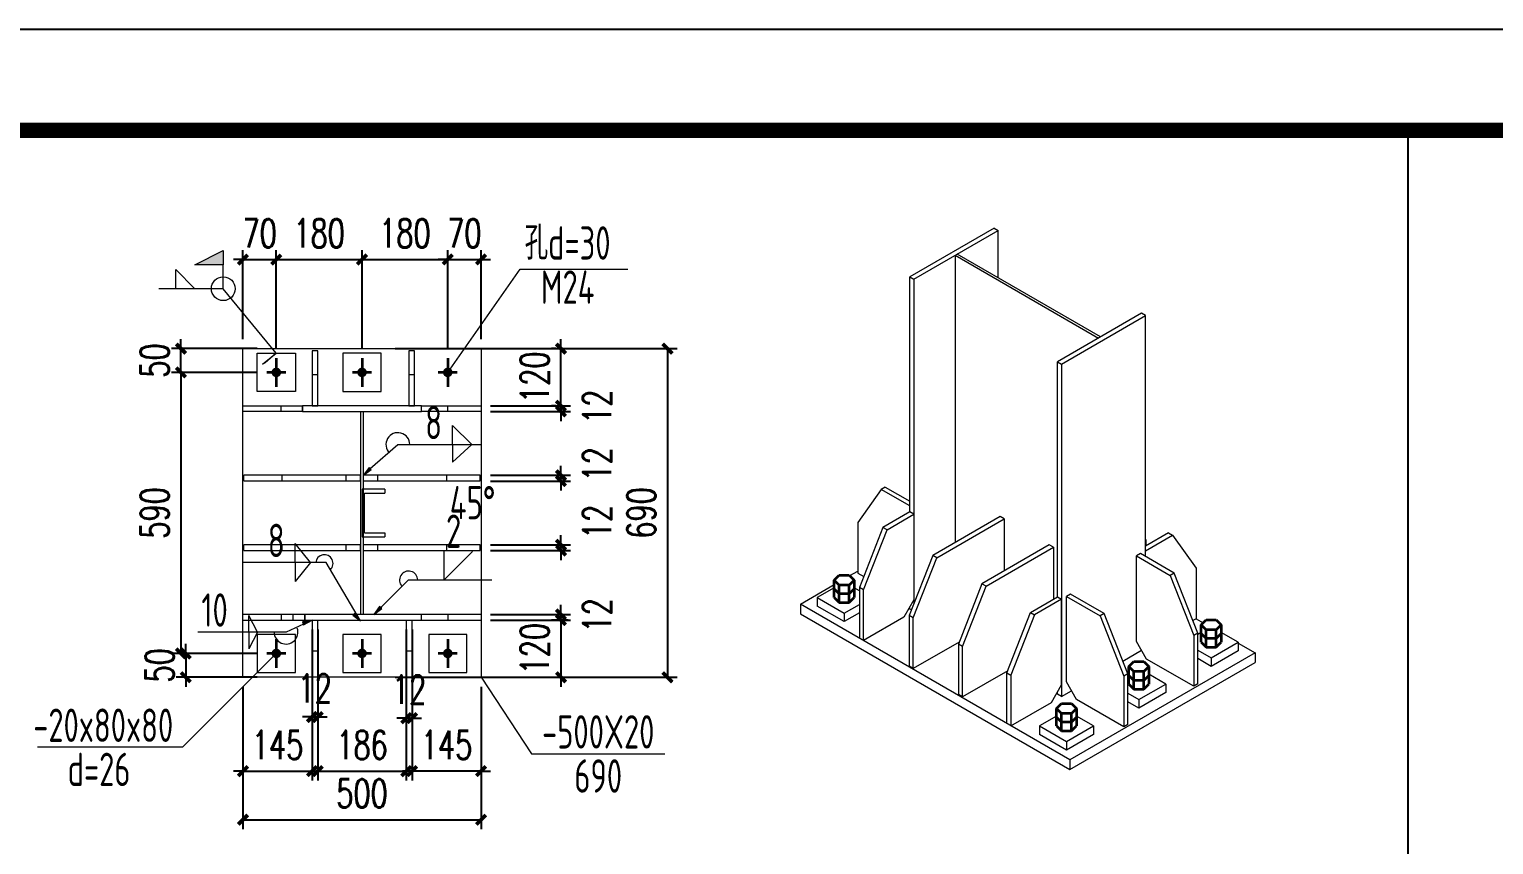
# Model space of a CAD drawing. Extents: x 180850 to 1399066, y 113487 to 334416.
# Drawn here: x 1360914 to 1376291, y 190304 to 198864 of the extents above; entities that cross this region are included whole.
import ezdxf
from ezdxf.enums import TextEntityAlignment as Align

# ---------------------------------------------------------------- set-up
doc = ezdxf.new("R2010")
doc.units = 0
doc.header["$LTSCALE"] = 1000
doc.linetypes.add('线型2', pattern=[2.5, 1.5, -1])
for name, color, linetype in [('AXIS', 3, 'Continuous'), ('PUB_TITLE', 4, 'Continuous'), ('TEXT', 7, 'Continuous')]:
    doc.layers.add(name, color=color, linetype=linetype)
for name, color, linetype, lineweight in [('孔标注', 9, 'Continuous', 18), ('字符标注', 9, 'Continuous', 18), ('柱_主零件_实线', 51, 'Continuous', 18), ('柱_零件_实线', 3, 'Continuous', 18), ('焊缝标注', 9, 'Continuous', 18), ('螺栓组-普通_实线', 1, 'Continuous', 35), ('钢板标注', 9, 'Continuous', 18)]:
    doc.layers.add(name, color=color, linetype=linetype, lineweight=lineweight)
doc.styles.add('_TCH_DIM_T3', font='SIMPLEX', dxfattribs={"width": 0.705882, "bigfont": 'GBCBIG'})
doc.styles.add('TSSD_Norm', font='tssdeng.shx', dxfattribs={"bigfont": 'hztxt.shx'})
doc.dimstyles.new('TCH_100_5', dxfattribs={"dimtxt": 297.5, "dimasz": 100, "dimexe": 100, "dimexo": 100, "dimgap": 126.25, "dimtad": 1, "dimdec": 0, "dimlfac": 0.2, "dimzin": 0, "dimdsep": 46, "dimtxsty": '_TCH_DIM_T3', "dimblk": 'ARCHTICK', "dimcen": 0.09, "dimclrd": 126, "dimclre": 126, "dimclrt": 7, "dimazin": 2, "dimtfac": 1, "dimtdec": 0, "dimtix": 1, "dimtmove": 2, "dimatfit": 3, "dimfxl": 1, "dimtolj": 1, "dimtzin": 0, "dimarcsym": 0})

# ---------------------------------------------------------------- blocks, each defined once
blk = doc.blocks.new('_ArchTick')
at = {"color": 0, "linetype": 'ByBlock', "const_width": 0.4}
blk.add_lwpolyline([(-0.5, -0.5), (0.5, 0.5)], dxfattribs=at)
blk = doc.blocks.new('*D257')
at = {"color": 126, "lineweight": -2, "transparency": 16777216}
for p, q in [((1363883, 192562), (1363883, 191545)), ((1363943, 192562), (1363943, 191545)), ((1363883, 191645), (1363783, 191645)), ((1363883, 191645), (1363943, 191645)), ((1363943, 191645), (1364043, 191645))]:
    blk.add_line(p, q, dxfattribs=at)
at = {"layer": 'Defpoints', "color": 0, "transparency": 16777216}
for p in [(1363883, 192662), (1363943, 192662), (1363943, 191645)]:
    blk.add_point(p, dxfattribs=at)
at = {"color": 126, "lineweight": -2, "transparency": 16777216, "xscale": 100, "yscale": 100, "zscale": 100}
blk.add_blockref('_ArchTick', (1363883, 191645), dxfattribs=at)
at = {"color": 126, "lineweight": -2, "transparency": 16777216, "xscale": 100, "yscale": 100, "zscale": 100, "rotation": 180}
blk.add_blockref('_ArchTick', (1363943, 191645), dxfattribs=at)
at = {"color": 7, "transparency": 16777216, "insert": (1363913, 191945), "char_height": 297.5, "attachment_point": 5, "style": '_TCH_DIM_T3'}
blk.add_mtext('\\A1;12', dxfattribs=at)
blk = doc.blocks.new('*D258')
at = {"color": 126, "lineweight": -2, "transparency": 16777216}
for p, q in [((1363943, 192562), (1363943, 190977)), ((1364873, 192562), (1364873, 190977)), ((1363943, 191077), (1364873, 191077))]:
    blk.add_line(p, q, dxfattribs=at)
at = {"layer": 'Defpoints', "color": 0, "transparency": 16777216}
for p in [(1363943, 192662), (1364873, 192662), (1364873, 191077)]:
    blk.add_point(p, dxfattribs=at)
at = {"color": 126, "lineweight": -2, "transparency": 16777216, "xscale": 100, "yscale": 100, "zscale": 100, "rotation": 180}
blk.add_blockref('_ArchTick', (1363943, 191077), dxfattribs=at)
at = {"color": 126, "lineweight": -2, "transparency": 16777216, "xscale": 100, "yscale": 100, "zscale": 100}
blk.add_blockref('_ArchTick', (1364873, 191077), dxfattribs=at)
at = {"color": 7, "transparency": 16777216, "insert": (1364408, 191352), "char_height": 297.5, "attachment_point": 5, "style": '_TCH_DIM_T3'}
blk.add_mtext('\\A1;186', dxfattribs=at)
blk = doc.blocks.new('*D259')
at = {"color": 126, "lineweight": -2, "transparency": 16777216}
for p, q in [((1364873, 192562), (1364873, 191533)), ((1364933, 192562), (1364933, 191533)), ((1364873, 191633), (1364773, 191633)), ((1364873, 191633), (1364933, 191633)), ((1364933, 191633), (1365033, 191633))]:
    blk.add_line(p, q, dxfattribs=at)
at = {"layer": 'Defpoints', "color": 0, "transparency": 16777216}
for p in [(1364873, 192662), (1364933, 192662), (1364933, 191633)]:
    blk.add_point(p, dxfattribs=at)
at = {"color": 126, "lineweight": -2, "transparency": 16777216, "xscale": 100, "yscale": 100, "zscale": 100}
blk.add_blockref('_ArchTick', (1364873, 191633), dxfattribs=at)
at = {"color": 126, "lineweight": -2, "transparency": 16777216, "xscale": 100, "yscale": 100, "zscale": 100, "rotation": 180}
blk.add_blockref('_ArchTick', (1364933, 191633), dxfattribs=at)
at = {"color": 7, "transparency": 16777216, "insert": (1364903, 191933), "char_height": 297.5, "attachment_point": 5, "style": '_TCH_DIM_T3'}
blk.add_mtext('\\A1;12', dxfattribs=at)
blk = doc.blocks.new('*D260')
at = {"color": 126, "lineweight": -2, "transparency": 16777216}
for p, q in [((1366497, 192722), (1366497, 192822)), ((1365758, 192722), (1366597, 192722)), ((1366497, 192662), (1366497, 192722)), ((1365758, 192662), (1366597, 192662)), ((1366497, 192662), (1366497, 192562))]:
    blk.add_line(p, q, dxfattribs=at)
at = {"layer": 'Defpoints', "color": 0, "transparency": 16777216}
for p in [(1365658, 192722), (1366497, 192722), (1365658, 192662)]:
    blk.add_point(p, dxfattribs=at)
at = {"color": 126, "lineweight": -2, "transparency": 16777216, "xscale": 100, "yscale": 100, "zscale": 100}
for p, rotation in [((1366497, 192722), 270), ((1366497, 192662), 90)]:
    blk.add_blockref('_ArchTick', p, dxfattribs=dict(at, rotation=rotation))
at = {"color": 7, "transparency": 16777216, "insert": (1366877, 192712), "char_height": 297.5, "attachment_point": 5, "rotation": 90, "style": '_TCH_DIM_T3'}
blk.add_mtext('\\A1;12', dxfattribs=at)
blk = doc.blocks.new('*D261')
at = {"color": 126, "lineweight": -2, "transparency": 16777216}
for p, q in [((1365758, 193452), (1366597, 193452)), ((1366497, 193452), (1366497, 193552)), ((1366497, 193392), (1366497, 193452)), ((1365758, 193392), (1366597, 193392)), ((1366497, 193392), (1366497, 193292))]:
    blk.add_line(p, q, dxfattribs=at)
at = {"layer": 'Defpoints', "color": 0, "transparency": 16777216}
for p in [(1365658, 193452), (1366497, 193452), (1365658, 193392)]:
    blk.add_point(p, dxfattribs=at)
at = {"color": 126, "lineweight": -2, "transparency": 16777216, "xscale": 100, "yscale": 100, "zscale": 100}
for p, rotation in [((1366497, 193452), 270), ((1366497, 193392), 90)]:
    blk.add_blockref('_ArchTick', p, dxfattribs=dict(at, rotation=rotation))
at = {"color": 7, "transparency": 16777216, "insert": (1366877, 193692), "char_height": 297.5, "attachment_point": 5, "rotation": 90, "style": '_TCH_DIM_T3'}
blk.add_mtext('\\A1;12', dxfattribs=at)
blk = doc.blocks.new('*D262')
at = {"color": 126, "lineweight": -2, "transparency": 16777216}
for p, q in [((1366497, 194182), (1366497, 194282)), ((1365758, 194182), (1366597, 194182)), ((1365758, 194122), (1366597, 194122)), ((1366497, 194122), (1366497, 194182)), ((1366497, 194122), (1366497, 194022))]:
    blk.add_line(p, q, dxfattribs=at)
at = {"layer": 'Defpoints', "color": 0, "transparency": 16777216}
for p in [(1365658, 194182), (1365658, 194122), (1366497, 194182)]:
    blk.add_point(p, dxfattribs=at)
at = {"color": 126, "lineweight": -2, "transparency": 16777216, "xscale": 100, "yscale": 100, "zscale": 100}
for p, rotation in [((1366497, 194182), 270), ((1366497, 194122), 90)]:
    blk.add_blockref('_ArchTick', p, dxfattribs=dict(at, rotation=rotation))
at = {"color": 7, "transparency": 16777216, "insert": (1366877, 194297), "char_height": 297.5, "attachment_point": 5, "rotation": 90, "style": '_TCH_DIM_T3'}
blk.add_mtext('\\A1;12', dxfattribs=at)
blk = doc.blocks.new('*D263')
at = {"color": 126, "lineweight": -2, "transparency": 16777216}
for p, q in [((1366497, 194912), (1366497, 195012)), ((1365758, 194912), (1366597, 194912)), ((1365758, 194852), (1366597, 194852)), ((1366497, 194852), (1366497, 194912)), ((1366497, 194852), (1366497, 194752))]:
    blk.add_line(p, q, dxfattribs=at)
at = {"layer": 'Defpoints', "color": 0, "transparency": 16777216}
for p in [(1365658, 194912), (1365658, 194852), (1366497, 194912)]:
    blk.add_point(p, dxfattribs=at)
at = {"color": 126, "lineweight": -2, "transparency": 16777216, "xscale": 100, "yscale": 100, "zscale": 100}
for p, rotation in [((1366497, 194912), 270), ((1366497, 194852), 90)]:
    blk.add_blockref('_ArchTick', p, dxfattribs=dict(at, rotation=rotation))
at = {"color": 7, "transparency": 16777216, "insert": (1366877, 194902), "char_height": 297.5, "attachment_point": 5, "rotation": 90, "style": '_TCH_DIM_T3'}
blk.add_mtext('\\A1;12', dxfattribs=at)
blk = doc.blocks.new('*D264')
at = {"color": 126, "lineweight": -2, "transparency": 16777216}
for p, q in [((1366497, 192662), (1366497, 192762)), ((1366572, 192662), (1366397, 192662)), ((1366497, 192662), (1366497, 192062)), ((1365843, 192062), (1366597, 192062)), ((1366497, 192062), (1366497, 191962))]:
    blk.add_line(p, q, dxfattribs=at)
at = {"layer": 'Defpoints', "color": 0, "transparency": 16777216}
for p in [(1366672, 192662), (1365743, 192062), (1366497, 192062)]:
    blk.add_point(p, dxfattribs=at)
at = {"color": 126, "lineweight": -2, "transparency": 16777216, "xscale": 100, "yscale": 100, "zscale": 100}
for p, rotation in [((1366497, 192662), 270), ((1366497, 192062), 90)]:
    blk.add_blockref('_ArchTick', p, dxfattribs=dict(at, rotation=rotation))
at = {"color": 7, "transparency": 16777216, "insert": (1366222, 192362), "char_height": 297.5, "attachment_point": 5, "rotation": 90, "style": '_TCH_DIM_T3'}
blk.add_mtext('\\A1;120', dxfattribs=at)
blk = doc.blocks.new('*D265')
at = {"color": 126, "lineweight": -2, "transparency": 16777216}
for p, q in [((1366497, 195512), (1366497, 195612)), ((1366444, 195512), (1366397, 195512)), ((1366497, 194912), (1366497, 195512)), ((1366444, 194912), (1366397, 194912)), ((1366497, 194912), (1366497, 194812))]:
    blk.add_line(p, q, dxfattribs=at)
at = {"layer": 'Defpoints', "color": 0, "transparency": 16777216}
for p in [(1366497, 195512), (1366544, 195512), (1366544, 194912)]:
    blk.add_point(p, dxfattribs=at)
at = {"color": 126, "lineweight": -2, "transparency": 16777216, "xscale": 100, "yscale": 100, "zscale": 100}
for p, rotation in [((1366497, 195512), 270), ((1366497, 194912), 90)]:
    blk.add_blockref('_ArchTick', p, dxfattribs=dict(at, rotation=rotation))
at = {"color": 7, "transparency": 16777216, "insert": (1366222, 195212), "char_height": 297.5, "attachment_point": 5, "rotation": 90, "style": '_TCH_DIM_T3'}
blk.add_mtext('\\A1;120', dxfattribs=at)
blk = doc.blocks.new('*D266')
at = {"color": 126, "lineweight": -2, "transparency": 16777216}
for p, q in [((1364756, 195512), (1367716, 195512)), ((1367616, 195512), (1367616, 192062)), ((1364756, 192062), (1367716, 192062))]:
    blk.add_line(p, q, dxfattribs=at)
at = {"layer": 'Defpoints', "color": 0, "transparency": 16777216}
for p in [(1364656, 195512), (1364656, 192062), (1367616, 192062)]:
    blk.add_point(p, dxfattribs=at)
at = {"color": 126, "lineweight": -2, "transparency": 16777216, "xscale": 100, "yscale": 100, "zscale": 100}
for p, rotation in [((1367616, 195512), 90), ((1367616, 192062), 270)]:
    blk.add_blockref('_ArchTick', p, dxfattribs=dict(at, rotation=rotation))
at = {"color": 7, "transparency": 16777216, "insert": (1367341, 193787), "char_height": 297.5, "attachment_point": 5, "rotation": 90, "style": '_TCH_DIM_T3'}
blk.add_mtext('\\A1;690', dxfattribs=at)
blk = doc.blocks.new('*D350')
at = {"color": 126, "lineweight": -2, "transparency": 16777216}
for p, q in [((1363308, 195262), (1362407, 195262)), ((1362507, 195262), (1362507, 192312)), ((1363308, 192312), (1362407, 192312))]:
    blk.add_line(p, q, dxfattribs=at)
at = {"layer": 'Defpoints', "color": 0, "transparency": 16777216}
for p in [(1363408, 195262), (1362507, 192312), (1363408, 192312)]:
    blk.add_point(p, dxfattribs=at)
at = {"color": 126, "lineweight": -2, "transparency": 16777216, "xscale": 100, "yscale": 100, "zscale": 100}
for p, rotation in [((1362507, 195262), 90), ((1362507, 192312), 270)]:
    blk.add_blockref('_ArchTick', p, dxfattribs=dict(at, rotation=rotation))
at = {"color": 7, "transparency": 16777216, "insert": (1362232, 193787), "char_height": 297.5, "attachment_point": 5, "rotation": 90, "style": '_TCH_DIM_T3'}
blk.add_mtext('\\A1;590', dxfattribs=at)
blk = doc.blocks.new('*D351')
at = {"color": 126, "lineweight": -2, "transparency": 16777216}
for p, q in [((1363158, 191962), (1363158, 190467)), ((1365658, 191898), (1365658, 190467)), ((1363158, 190567), (1365658, 190567))]:
    blk.add_line(p, q, dxfattribs=at)
at = {"layer": 'Defpoints', "color": 0, "transparency": 16777216}
for p in [(1363158, 192062), (1365658, 191998), (1365658, 190567)]:
    blk.add_point(p, dxfattribs=at)
at = {"color": 126, "lineweight": -2, "transparency": 16777216, "xscale": 100, "yscale": 100, "zscale": 100, "rotation": 180}
blk.add_blockref('_ArchTick', (1363158, 190567), dxfattribs=at)
at = {"color": 126, "lineweight": -2, "transparency": 16777216, "xscale": 100, "yscale": 100, "zscale": 100}
blk.add_blockref('_ArchTick', (1365658, 190567), dxfattribs=at)
at = {"color": 7, "transparency": 16777216, "insert": (1364408, 190842), "char_height": 297.5, "attachment_point": 5, "style": '_TCH_DIM_T3'}
blk.add_mtext('\\A1;500', dxfattribs=at)
blk = doc.blocks.new('*D267')
at = {"color": 126, "lineweight": -2, "transparency": 16777216}
for p, q in [((1363158, 191862), (1363158, 190977)), ((1363883, 191862), (1363883, 190977)), ((1363158, 191077), (1363058, 191077)), ((1363158, 191077), (1363883, 191077)), ((1363883, 191077), (1363983, 191077))]:
    blk.add_line(p, q, dxfattribs=at)
at = {"layer": 'Defpoints', "color": 0, "transparency": 16777216}
for p in [(1363158, 191962), (1363883, 191962), (1363883, 191077)]:
    blk.add_point(p, dxfattribs=at)
at = {"color": 126, "lineweight": -2, "transparency": 16777216, "xscale": 100, "yscale": 100, "zscale": 100}
blk.add_blockref('_ArchTick', (1363158, 191077), dxfattribs=at)
at = {"color": 126, "lineweight": -2, "transparency": 16777216, "xscale": 100, "yscale": 100, "zscale": 100, "rotation": 180}
blk.add_blockref('_ArchTick', (1363883, 191077), dxfattribs=at)
at = {"color": 7, "transparency": 16777216, "insert": (1363521, 191352), "char_height": 297.5, "attachment_point": 5, "style": '_TCH_DIM_T3'}
blk.add_mtext('\\A1;145', dxfattribs=at)
blk = doc.blocks.new('*D268')
at = {"color": 126, "lineweight": -2, "transparency": 16777216}
for p, q in [((1364933, 191960), (1364933, 190977)), ((1365658, 191962), (1365658, 190977)), ((1364933, 191077), (1364833, 191077)), ((1365658, 191077), (1364933, 191077)), ((1365658, 191077), (1365758, 191077))]:
    blk.add_line(p, q, dxfattribs=at)
at = {"layer": 'Defpoints', "color": 0, "transparency": 16777216}
for p in [(1364933, 192060), (1365658, 192062), (1364933, 191077)]:
    blk.add_point(p, dxfattribs=at)
at = {"color": 126, "lineweight": -2, "transparency": 16777216, "xscale": 100, "yscale": 100, "zscale": 100}
blk.add_blockref('_ArchTick', (1364933, 191077), dxfattribs=at)
at = {"color": 126, "lineweight": -2, "transparency": 16777216, "xscale": 100, "yscale": 100, "zscale": 100, "rotation": 180}
blk.add_blockref('_ArchTick', (1365658, 191077), dxfattribs=at)
at = {"color": 7, "transparency": 16777216, "insert": (1365296, 191352), "char_height": 297.5, "attachment_point": 5, "style": '_TCH_DIM_T3'}
blk.add_mtext('\\A1;145', dxfattribs=at)
blk = doc.blocks.new('*D352')
at = {"color": 126, "lineweight": -2, "transparency": 16777216}
for p, q in [((1362507, 195512), (1362507, 195612)), ((1363308, 195512), (1362407, 195512)), ((1362507, 195262), (1362507, 195512)), ((1363308, 195262), (1362407, 195262)), ((1362507, 195262), (1362507, 195162))]:
    blk.add_line(p, q, dxfattribs=at)
at = {"layer": 'Defpoints', "color": 0, "transparency": 16777216}
for p in [(1362507, 195512), (1363408, 195512), (1363408, 195262)]:
    blk.add_point(p, dxfattribs=at)
at = {"color": 126, "lineweight": -2, "transparency": 16777216, "xscale": 100, "yscale": 100, "zscale": 100}
for p, rotation in [((1362507, 195512), 270), ((1362507, 195262), 90)]:
    blk.add_blockref('_ArchTick', p, dxfattribs=dict(at, rotation=rotation))
at = {"color": 7, "transparency": 16777216, "insert": (1362232, 195387), "char_height": 297.5, "attachment_point": 5, "rotation": 90, "style": '_TCH_DIM_T3'}
blk.add_mtext('\\A1;50', dxfattribs=at)
blk = doc.blocks.new('*D353')
at = {"color": 126, "lineweight": -2, "transparency": 16777216}
for p, q in [((1362557, 192312), (1362557, 192412)), ((1363308, 192312), (1362457, 192312)), ((1362557, 192312), (1362557, 192062)), ((1363308, 192062), (1362457, 192062)), ((1362557, 192062), (1362557, 191962))]:
    blk.add_line(p, q, dxfattribs=at)
at = {"layer": 'Defpoints', "color": 0, "transparency": 16777216}
for p in [(1363408, 192312), (1362557, 192062), (1363408, 192062)]:
    blk.add_point(p, dxfattribs=at)
at = {"color": 126, "lineweight": -2, "transparency": 16777216, "xscale": 100, "yscale": 100, "zscale": 100}
for p, rotation in [((1362557, 192312), 270), ((1362557, 192062), 90)]:
    blk.add_blockref('_ArchTick', p, dxfattribs=dict(at, rotation=rotation))
at = {"color": 7, "transparency": 16777216, "insert": (1362282, 192187), "char_height": 297.5, "attachment_point": 5, "rotation": 90, "style": '_TCH_DIM_T3'}
blk.add_mtext('\\A1;50', dxfattribs=at)
blk = doc.blocks.new('*D354')
at = {"color": 126, "lineweight": -2, "transparency": 16777216}
for p, q in [((1363158, 195612), (1363158, 196547)), ((1363508, 195612), (1363508, 196547)), ((1363158, 196447), (1363058, 196447)), ((1363158, 196447), (1363508, 196447)), ((1363508, 196447), (1363608, 196447))]:
    blk.add_line(p, q, dxfattribs=at)
at = {"layer": 'Defpoints', "color": 0, "transparency": 16777216}
for p in [(1363508, 196447), (1363158, 195512), (1363508, 195512)]:
    blk.add_point(p, dxfattribs=at)
at = {"color": 126, "lineweight": -2, "transparency": 16777216, "xscale": 100, "yscale": 100, "zscale": 100}
blk.add_blockref('_ArchTick', (1363158, 196447), dxfattribs=at)
at = {"color": 126, "lineweight": -2, "transparency": 16777216, "xscale": 100, "yscale": 100, "zscale": 100, "rotation": 180}
blk.add_blockref('_ArchTick', (1363508, 196447), dxfattribs=at)
at = {"color": 7, "transparency": 16777216, "insert": (1363333, 196722), "char_height": 297.5, "attachment_point": 5, "style": '_TCH_DIM_T3'}
blk.add_mtext('\\A1;70', dxfattribs=at)
blk = doc.blocks.new('*D269')
at = {"color": 126, "lineweight": -2, "transparency": 16777216}
for p, q in [((1365308, 195612), (1365308, 196547)), ((1365658, 195612), (1365658, 196547)), ((1365308, 196447), (1365208, 196447)), ((1365308, 196447), (1365658, 196447)), ((1365658, 196447), (1365758, 196447))]:
    blk.add_line(p, q, dxfattribs=at)
at = {"layer": 'Defpoints', "color": 0, "transparency": 16777216}
for p in [(1365658, 196447), (1365308, 195512), (1365658, 195512)]:
    blk.add_point(p, dxfattribs=at)
at = {"color": 126, "lineweight": -2, "transparency": 16777216, "xscale": 100, "yscale": 100, "zscale": 100}
blk.add_blockref('_ArchTick', (1365308, 196447), dxfattribs=at)
at = {"color": 126, "lineweight": -2, "transparency": 16777216, "xscale": 100, "yscale": 100, "zscale": 100, "rotation": 180}
blk.add_blockref('_ArchTick', (1365658, 196447), dxfattribs=at)
at = {"color": 7, "transparency": 16777216, "insert": (1365483, 196722), "char_height": 297.5, "attachment_point": 5, "style": '_TCH_DIM_T3'}
blk.add_mtext('\\A1;70', dxfattribs=at)
blk = doc.blocks.new('*D355')
at = {"color": 126, "lineweight": -2, "transparency": 16777216}
for p, q in [((1363508, 195512), (1363508, 196547)), ((1364408, 195512), (1364408, 196547)), ((1363508, 196447), (1364408, 196447))]:
    blk.add_line(p, q, dxfattribs=at)
at = {"layer": 'Defpoints', "color": 0, "transparency": 16777216}
for p in [(1364408, 196447), (1363508, 195412), (1364408, 195412)]:
    blk.add_point(p, dxfattribs=at)
at = {"color": 126, "lineweight": -2, "transparency": 16777216, "xscale": 100, "yscale": 100, "zscale": 100, "rotation": 180}
blk.add_blockref('_ArchTick', (1363508, 196447), dxfattribs=at)
at = {"color": 126, "lineweight": -2, "transparency": 16777216, "xscale": 100, "yscale": 100, "zscale": 100}
blk.add_blockref('_ArchTick', (1364408, 196447), dxfattribs=at)
at = {"color": 7, "transparency": 16777216, "insert": (1363958, 196722), "char_height": 297.5, "attachment_point": 5, "style": '_TCH_DIM_T3'}
blk.add_mtext('\\A1;180', dxfattribs=at)
blk = doc.blocks.new('*D356')
at = {"color": 126, "lineweight": -2, "transparency": 16777216}
for p, q in [((1364408, 195512), (1364408, 196547)), ((1365308, 195512), (1365308, 196547)), ((1364408, 196447), (1365308, 196447))]:
    blk.add_line(p, q, dxfattribs=at)
at = {"layer": 'Defpoints', "color": 0, "transparency": 16777216}
for p in [(1365308, 196447), (1364408, 195412), (1365308, 195412)]:
    blk.add_point(p, dxfattribs=at)
at = {"color": 126, "lineweight": -2, "transparency": 16777216, "xscale": 100, "yscale": 100, "zscale": 100, "rotation": 180}
blk.add_blockref('_ArchTick', (1364408, 196447), dxfattribs=at)
at = {"color": 126, "lineweight": -2, "transparency": 16777216, "xscale": 100, "yscale": 100, "zscale": 100}
blk.add_blockref('_ArchTick', (1365308, 196447), dxfattribs=at)
at = {"color": 7, "transparency": 16777216, "insert": (1364858, 196722), "char_height": 297.5, "attachment_point": 5, "style": '_TCH_DIM_T3'}
blk.add_mtext('\\A1;180', dxfattribs=at)

msp = doc.modelspace()

# ---------------------------------------------------------------- hatches: boundary and pattern name
at = {"layer": '焊缝标注'}
for points in [[(1362951.49, 196391.17), (1362651.49, 196391.17), (1362951.49, 196541.17)], [(1363508.24, 195462.4), (1363391.04, 195362.15), (1363364.21, 195348.74)], [(1364423.24, 194182.4), (1364504.56, 194242.5), (1364483.35, 194263.72)], [(1364393.24, 192654.9), (1364333.14, 192736.22), (1364311.92, 192715)], [(1364533.24, 192722.4), (1364614.56, 192782.5), (1364593.35, 192803.72)], [(1363883.24, 192662.4), (1363784.16, 192642.22), (1363794.44, 192614.03)]]:
    msp.add_hatch(color=256, dxfattribs=at).paths.add_polyline_path(points)

# ---------------------------------------------------------------- linework, layer by layer
at = {"layer": 'AXIS'}
msp.add_line((1375387.63, 197803.19), (1375387.63, 169706.6), dxfattribs=at)
at = {"layer": 'PUB_TITLE'}
msp.add_lwpolyline([(1287615.87, 198863.75), (1399065.87, 198863.81), (1399065.87, 135863.88), (1287615.87, 135863.81)], close=True, dxfattribs=at)
at = {"layer": 'PUB_TITLE', "const_width": 159.09}
msp.add_lwpolyline([(1290267.38, 136924.42), (1290267.38, 197803.14), (1398005.26, 197803.21), (1398005.26, 136924.48)], close=True, dxfattribs=at)
at = {"layer": '孔标注', "ltscale": 100, "const_width": 10}
msp.add_lwpolyline([(1363513.24, 195262.4, 1), (1363503.24, 195262.4, 1)], format="xyb", close=True, dxfattribs=at)
at = {"layer": '字符标注', "ltscale": 100}
for p, q in [((1365308.24, 195262.4), (1366069.16, 196345.2)), ((1366069.16, 196345.2), (1367200.16, 196345.2))]:
    msp.add_line(p, q, dxfattribs=at)
at = {"layer": '字符标注', "ltscale": 100, "const_width": 10}
msp.add_lwpolyline([(1365313.24, 195262.4, 1), (1365303.24, 195262.4, 1)], format="xyb", close=True, dxfattribs=at)
at = {"layer": '柱_主零件_实线', "ltscale": 100}
for p, q in [((1371044.82, 196777.33), (1370160.94, 196267.01)), ((1370203.37, 196242.51), (1371087.25, 196752.83)), ((1371044.82, 196777.33), (1371087.25, 196752.83)), ((1371087.25, 196254.76), (1371087.25, 196752.83)), ((1370634.7, 196491.54), (1370634.7, 193476.49)), ((1370634.7, 196491.54), (1372140.84, 195621.98)), ((1372162.05, 195634.22), (1370655.92, 196503.79)), ((1370160.94, 193799), (1370160.94, 196267.01)), ((1370160.94, 196267.01), (1370203.37, 196242.51)), ((1370203.37, 196242.51), (1370203.37, 192835.54)), ((1372593.39, 195883.25), (1371709.5, 195372.95)), ((1371751.93, 195348.45), (1372635.81, 195858.76)), ((1372635.81, 195858.76), (1372593.39, 195883.25)), ((1372635.81, 193329.52), (1372635.81, 195858.76)), ((1371709.5, 195372.95), (1371751.93, 195348.45)), ((1371709.5, 192904.94), (1371709.5, 195372.95)), ((1371751.93, 195348.45), (1371751.93, 191859.82)), ((1365033.24, 194912.4), (1363783.24, 194912.4)), ((1363783.24, 194912.4), (1363783.24, 194852.4)), ((1363783.24, 194852.4), (1365033.24, 194852.4)), ((1364393.24, 194852.4), (1364393.24, 192722.4)), ((1364423.24, 192722.4), (1364423.24, 194852.4)), ((1365033.24, 194852.4), (1365033.24, 194912.4)), ((1363808.24, 192722.4), (1363808.24, 192662.4)), ((1365033.24, 192722.4), (1363808.24, 192722.4)), ((1365033.24, 192662.4), (1365033.24, 192722.4)), ((1370160.94, 192778.38), (1370160.94, 192802.88)), ((1370177.32, 192768.93), (1370160.94, 192778.38)), ((1363808.24, 192662.4), (1365033.24, 192662.4)), ((1372396.33, 192231.87), (1372593.39, 192345.64)), ((1371709.5, 191884.32), (1371709.5, 191908.81)), ((1371751.93, 191859.82), (1371858, 191921.06)), ((1371751.93, 191859.82), (1371709.5, 191884.32))]:
    msp.add_line(p, q, dxfattribs=at)
at = {"layer": '柱_零件_实线', "ltscale": 100}
for p, q in [((1363158.24, 192062.4), (1363158.24, 195512.4)), ((1363158.24, 195512.4), (1365658.24, 195512.4)), ((1363308.24, 195462.4), (1363708.24, 195462.4)), ((1363308.24, 195062.4), (1363308.24, 195462.4)), ((1363708.24, 195462.4), (1363708.24, 195062.4)), ((1363883.24, 195487.4), (1363883.24, 194912.4)), ((1363943.24, 195487.4), (1363883.24, 195487.4)), ((1363943.24, 194912.4), (1363943.24, 195487.4)), ((1364608.24, 195462.4), (1364208.24, 195462.4)), ((1364208.24, 195462.4), (1364208.24, 195062.4)), ((1364608.24, 195062.4), (1364608.24, 195462.4)), ((1364958.24, 195487.4), (1364898.24, 195487.4)), ((1364898.24, 195487.4), (1364898.24, 194912.4)), ((1364958.24, 194912.4), (1364958.24, 195487.4)), ((1365658.24, 195512.4), (1365658.24, 192062.4)), ((1363943.24, 195237.4), (1363883.24, 195237.4)), ((1364958.24, 195237.4), (1364898.24, 195237.4)), ((1363708.24, 195062.4), (1363308.24, 195062.4)), ((1364208.24, 195062.4), (1364608.24, 195062.4)), ((1363158.24, 194912.4), (1363783.24, 194912.4)), ((1363783.24, 194852.4), (1363158.24, 194852.4)), ((1363558.24, 194852.4), (1363558.24, 194912.4)), ((1363783.24, 194852.4), (1363783.24, 194912.4)), ((1363883.24, 194912.4), (1363943.24, 194912.4)), ((1364898.24, 194912.4), (1364958.24, 194912.4)), ((1365033.24, 194912.4), (1365658.24, 194912.4)), ((1365033.24, 194852.4), (1365033.24, 194912.4)), ((1365658.24, 194852.4), (1365033.24, 194852.4)), ((1365308.24, 194852.4), (1365308.24, 194912.4)), ((1364393.24, 194182.4), (1363168.24, 194182.4)), ((1363168.24, 194122.4), (1363168.24, 194182.4)), ((1363168.24, 194122.4), (1364393.24, 194122.4)), ((1363568.24, 194122.4), (1363568.24, 194182.4)), ((1364393.24, 194122.4), (1364393.24, 194182.4)), ((1365648.24, 194182.4), (1364423.24, 194182.4)), ((1364423.24, 194122.4), (1364423.24, 194182.4)), ((1364423.24, 194122.4), (1365648.24, 194122.4)), ((1365298.24, 194122.4), (1365298.24, 194182.4)), ((1365648.24, 194122.4), (1365648.24, 194182.4)), ((1369902.85, 194058.24), (1369860.42, 194033.74)), ((1369902.85, 194058.24), (1370160.94, 193909.23)), ((1369860.42, 194033.74), (1369612.93, 193686.74)), ((1370160.94, 193860.24), (1369860.42, 194033.74)), ((1370160.94, 193799), (1369878.1, 193635.7)), ((1369920.52, 193611.21), (1370203.37, 193774.51)), ((1370203.37, 193774.51), (1370160.94, 193799)), ((1370203.37, 193774.51), (1370203.37, 192876.36)), ((1371108.46, 193750.02), (1370401.36, 193341.77)), ((1371150.89, 193725.52), (1371108.46, 193750.02)), ((1369612.93, 193686.74), (1369612.93, 193156.01)), ((1369878.1, 193635.7), (1369630.61, 193002.92)), ((1369673.04, 192978.42), (1369920.52, 193611.21)), ((1369920.52, 193611.21), (1369878.1, 193635.7)), ((1370443.78, 193317.27), (1371150.89, 193725.52)), ((1371150.89, 193725.52), (1371150.89, 193178.46)), ((1364393.24, 193452.4), (1363168.24, 193452.4)), ((1363168.24, 193392.4), (1363168.24, 193452.4)), ((1363568.24, 193392.4), (1363568.24, 193452.4)), ((1364393.24, 193392.4), (1364393.24, 193452.4)), ((1364423.24, 193392.4), (1364423.24, 193452.4)), ((1365648.24, 193452.4), (1364423.24, 193452.4)), ((1365298.24, 193392.4), (1365298.24, 193452.4)), ((1365648.24, 193392.4), (1365648.24, 193452.4)), ((1371624.65, 193451.99), (1370917.54, 193043.74)), ((1371667.08, 193427.5), (1371624.65, 193451.99)), ((1372876.23, 193578.55), (1372635.81, 193439.74)), ((1372635.81, 193390.76), (1372918.66, 193554.06)), ((1372642.89, 193500.99), (1372635.81, 193510.9)), ((1372642.89, 193443.83), (1372642.89, 193500.99)), ((1372876.23, 193578.55), (1372918.66, 193554.06)), ((1372918.66, 193554.06), (1373166.14, 193207.04)), ((1363168.24, 193392.4), (1364393.24, 193392.4)), ((1364423.24, 193392.4), (1365648.24, 193392.4)), ((1370401.36, 193341.77), (1370153.87, 192708.98)), ((1370196.3, 192684.49), (1370443.78, 193317.27)), ((1370443.78, 193317.27), (1370401.36, 193341.77)), ((1370959.97, 193019.25), (1371667.08, 193427.5)), ((1371667.08, 193427.5), (1371667.08, 192880.45)), ((1372582.78, 193360.13), (1372540.36, 193335.64)), ((1372540.36, 192437.49), (1372540.36, 193335.64)), ((1372540.36, 193335.64), (1372893.91, 193131.52)), ((1372936.34, 193156.01), (1372582.78, 193360.13)), ((1372635.81, 193329.52), (1372635.81, 193390.76)), ((1369530.31, 193128.73), (1369612.93, 193176.42)), ((1369612.93, 193156.01), (1369676.2, 193119.49)), ((1372936.34, 193156.01), (1372893.91, 193131.52)), ((1372893.91, 193131.52), (1373141.4, 192498.74)), ((1373183.82, 192523.23), (1372936.34, 193156.01)), ((1373166.14, 193207.04), (1373166.14, 192676.32)), ((1369011.89, 192829.42), (1369366.51, 193034.15)), ((1369366.51, 193001.49), (1369188.67, 192898.81)), ((1369630.61, 192970.26), (1369576.51, 193001.49)), ((1369630.61, 193002.92), (1369630.61, 192472.2)), ((1369673.04, 192978.42), (1369630.61, 193002.92)), ((1369673.04, 192447.7), (1369673.04, 192978.42)), ((1370917.54, 193043.74), (1370670.06, 192410.96)), ((1370712.48, 192386.46), (1370959.97, 193019.25)), ((1370959.97, 193019.25), (1370917.54, 193043.74)), ((1371840.32, 191196.42), (1369011.89, 192829.42)), ((1369011.89, 192829.42), (1369011.89, 192727.35)), ((1369188.67, 192898.81), (1369188.67, 192809)), ((1369188.67, 192898.81), (1369471.51, 192735.52)), ((1369471.51, 192735.52), (1369630.61, 192827.38)), ((1370203.37, 192876.36), (1370097.3, 192692.65)), ((1371426.66, 192741.64), (1371709.5, 192904.94)), ((1371751.93, 192880.45), (1371469.09, 192717.14)), ((1371709.5, 192904.94), (1371751.93, 192880.45)), ((1371751.93, 191982.3), (1371751.93, 192880.45)), ((1371847.39, 192935.56), (1371804.96, 192911.06)), ((1371804.96, 192012.92), (1371804.96, 192911.06)), ((1371804.96, 192911.06), (1372158.52, 192706.94)), ((1372200.94, 192731.43), (1371847.39, 192935.56)), ((1363808.24, 192722.4), (1363158.24, 192722.4)), ((1363558.24, 192722.4), (1363558.24, 192662.4)), ((1363808.24, 192662.4), (1363808.24, 192722.4)), ((1365033.24, 192662.4), (1365033.24, 192722.4)), ((1365658.24, 192722.4), (1365033.24, 192722.4)), ((1365308.24, 192722.4), (1365308.24, 192662.4)), ((1369011.89, 192727.35), (1371840.32, 191094.36)), ((1369471.51, 192645.7), (1369188.67, 192809)), ((1369630.61, 192737.56), (1369471.51, 192645.7)), ((1369471.51, 192735.52), (1369471.51, 192645.7)), ((1370097.3, 192692.65), (1369673.04, 192447.7)), ((1370153.87, 192708.98), (1370153.87, 192178.26)), ((1370196.3, 192684.49), (1370153.87, 192708.98)), ((1370196.3, 192153.76), (1370196.3, 192684.49)), ((1371179.17, 192108.85), (1371426.66, 192741.64)), ((1371469.09, 192717.14), (1371221.6, 192084.36)), ((1371426.66, 192741.64), (1371469.09, 192717.14)), ((1372200.94, 192731.43), (1372158.52, 192706.94)), ((1372158.52, 192706.94), (1372406, 192074.16)), ((1372448.43, 192098.65), (1372200.94, 192731.43)), ((1373166.14, 192676.32), (1373131.72, 192656.45)), ((1373166.14, 192676.32), (1373240.56, 192633.36)), ((1363158.24, 192662.4), (1363808.24, 192662.4)), ((1363883.24, 192662.4), (1363943.24, 192662.4)), ((1363883.24, 192662.4), (1363883.24, 192062.4)), ((1363943.24, 192062.4), (1363943.24, 192662.4)), ((1364873.24, 192662.4), (1364933.24, 192662.4)), ((1364873.24, 192662.4), (1364873.24, 192062.4)), ((1364933.24, 192062.4), (1364933.24, 192662.4)), ((1365033.24, 192662.4), (1365658.24, 192662.4)), ((1373183.82, 192523.23), (1373141.4, 192498.74)), ((1373220.24, 192532.01), (1373183.82, 192510.98)), ((1373183.82, 191992.5), (1373183.82, 192523.23)), ((1373608.09, 192429.33), (1373430.24, 192532.01)), ((1363308.24, 192512.4), (1363308.24, 192112.4)), ((1363708.24, 192512.4), (1363308.24, 192512.4)), ((1363708.24, 192112.4), (1363708.24, 192512.4)), ((1364608.24, 192512.4), (1364208.24, 192512.4)), ((1364208.24, 192512.4), (1364208.24, 192112.4)), ((1364608.24, 192112.4), (1364608.24, 192512.4)), ((1365108.24, 192512.4), (1365108.24, 192112.4)), ((1365508.24, 192512.4), (1365108.24, 192512.4)), ((1365508.24, 192112.4), (1365508.24, 192512.4)), ((1370678.31, 192432.06), (1370196.3, 192153.76)), ((1370712.48, 192386.46), (1370670.06, 192410.96)), ((1370670.06, 192410.96), (1370670.06, 191880.24)), ((1370712.48, 191855.74), (1370712.48, 192386.46)), ((1372646.42, 192253.78), (1372540.36, 192437.49)), ((1373141.4, 192498.74), (1373141.4, 191968.01)), ((1373325.24, 192266.03), (1373608.09, 192429.33)), ((1373608.09, 192429.33), (1373608.09, 192339.52)), ((1373608.09, 192421.17), (1373784.86, 192319.1)), ((1363943.24, 192337.4), (1363883.24, 192337.4)), ((1364933.24, 192337.4), (1364873.24, 192337.4)), ((1373784.86, 192319.1), (1371840.32, 191196.42)), ((1371840.32, 191094.36), (1373784.86, 192217.04)), ((1373141.4, 191968.01), (1372646.42, 192253.78)), ((1373183.82, 192347.68), (1373325.24, 192266.03)), ((1373325.24, 192176.22), (1373183.82, 192257.87)), ((1373608.09, 192339.52), (1373325.24, 192176.22)), ((1373325.24, 192266.03), (1373325.24, 192176.22)), ((1373784.86, 192319.1), (1373784.86, 192217.04)), ((1365658.24, 192062.4), (1363158.24, 192062.4)), ((1363308.24, 192112.4), (1363708.24, 192112.4)), ((1363943.24, 192062.4), (1363883.24, 192062.4)), ((1364208.24, 192112.4), (1364608.24, 192112.4)), ((1364933.24, 192062.4), (1364873.24, 192062.4)), ((1365108.24, 192112.4), (1365508.24, 192112.4)), ((1370196.3, 192153.76), (1370153.87, 192178.26)), ((1371187.42, 192129.95), (1370712.48, 191855.74)), ((1371179.17, 192108.85), (1371221.6, 192084.36)), ((1371179.17, 191578.13), (1371179.17, 192108.85)), ((1371221.6, 192084.36), (1371221.6, 191553.63)), ((1372448.43, 192098.65), (1372406, 192074.16)), ((1372406, 192074.16), (1372406, 191543.43)), ((1372448.43, 191567.92), (1372448.43, 192098.65)), ((1372460.1, 192093.14), (1372448.43, 192086.4)), ((1372847.95, 191990.46), (1372670.1, 192093.14)), ((1371645.87, 191798.59), (1371751.93, 191982.3)), ((1371911.03, 191829.2), (1371804.96, 192012.92)), ((1372565.1, 191827.17), (1372847.95, 191990.46)), ((1372847.95, 191900.65), (1372565.1, 191737.35)), ((1372847.95, 191990.46), (1372847.95, 191900.65)), ((1373183.82, 191992.5), (1373141.4, 191968.01)), ((1370712.48, 191855.74), (1370670.06, 191880.24)), ((1371221.6, 191553.63), (1371645.87, 191798.59)), ((1372406, 191543.43), (1371911.03, 191829.2)), ((1372448.43, 191894.53), (1372565.1, 191827.17)), ((1372565.1, 191737.35), (1372448.43, 191804.71)), ((1372565.1, 191827.17), (1372565.1, 191737.35)), ((1371699.96, 191654.28), (1371522.12, 191551.6)), ((1372087.81, 191551.6), (1371909.96, 191654.28)), ((1371522.12, 191551.6), (1371804.96, 191388.3)), ((1371522.12, 191551.6), (1371522.12, 191461.78)), ((1371804.96, 191298.48), (1371522.12, 191461.78)), ((1371804.96, 191388.3), (1372087.81, 191551.6)), ((1372087.81, 191461.78), (1371804.96, 191298.48)), ((1372087.81, 191551.6), (1372087.81, 191461.78)), ((1372448.43, 191567.92), (1372406, 191543.43)), ((1371804.96, 191388.3), (1371804.96, 191298.48)), ((1371840.32, 191196.42), (1371840.32, 191094.36))]:
    msp.add_line(p, q, dxfattribs=at)
at = {"layer": '柱_零件_实线', "linetype": '线型2', "ltscale": 100}
for p, q in [((1364243.24, 194122.4), (1364243.24, 194182.4)), ((1364573.24, 194122.4), (1364573.24, 194182.4)), ((1364408.24, 194037.4), (1364408.24, 193537.4)), ((1364648.24, 194037.4), (1364408.24, 194037.4)), ((1364434.74, 193994.9), (1364648.24, 193994.9)), ((1364434.74, 193579.9), (1364434.74, 193994.9)), ((1364648.24, 194037.4), (1364648.24, 193994.9)), ((1364243.24, 193392.4), (1364243.24, 193452.4)), ((1364408.24, 193537.4), (1364648.24, 193537.4)), ((1364434.74, 193579.9), (1364648.24, 193579.9)), ((1364573.24, 193392.4), (1364573.24, 193452.4)), ((1364648.24, 193579.9), (1364648.24, 193537.4)), ((1363683.24, 192722.4), (1363683.24, 192662.4))]:
    msp.add_line(p, q, dxfattribs=at)
at = {"layer": '焊缝标注', "ltscale": 100}
for p, q in [((1362951.49, 196141.17), (1362951.49, 196391.17)), ((1362651.49, 196141.17), (1362451.49, 196341.17)), ((1362451.49, 196141.17), (1362451.49, 196341.17)), ((1362951.49, 196141.17), (1362276.07, 196141.17)), ((1363508.24, 195462.4), (1362951.49, 196141.17)), ((1365359.57, 194704.62), (1365559.57, 194504.62)), ((1365359.57, 194504.62), (1365359.57, 194704.62)), ((1364493.95, 194253.11), (1364784.57, 194504.62)), ((1364784.57, 194504.62), (1365659.57, 194504.62)), ((1365359.57, 194318.98), (1365559.57, 194504.62)), ((1365359.57, 194504.62), (1365359.57, 194318.98)), ((1363867.81, 193266.23), (1363706.91, 193466.23)), ((1363706.91, 193266.23), (1363706.91, 193466.23)), ((1365269.57, 193083.73), (1365269.57, 193383.73)), ((1365269.57, 193083.73), (1365569.57, 193383.73)), ((1364031.91, 193266.23), (1363156.91, 193266.23)), ((1363867.81, 193266.23), (1363706.91, 193066.23)), ((1363706.91, 193266.23), (1363706.91, 193066.23)), ((1364393.24, 192654.9), (1364031.91, 193266.23)), ((1364533.24, 192722.4), (1364894.57, 193083.73)), ((1364894.57, 193083.73), (1365769.57, 193083.73)), ((1363310.04, 192536.08), (1363219.74, 192711.08)), ((1363219.74, 192536.08), (1363219.74, 192711.08)), ((1363610.04, 192536.08), (1362685.04, 192536.08)), ((1363310.04, 192536.08), (1363219.74, 192361.08)), ((1363219.74, 192536.08), (1363219.74, 192361.08)), ((1363883.24, 192662.4), (1363610.04, 192536.08))]:
    msp.add_line(p, q, dxfattribs=at)
at = {"layer": '焊缝标注', "linetype": 'Continuous'}
for points in [[(1362951.49, 196391.17), (1362651.49, 196391.17), (1362951.49, 196541.17)], [(1363508.24, 195462.4), (1363391.04, 195362.15), (1363364.21, 195348.74)], [(1364423.24, 194182.4), (1364504.56, 194242.5), (1364483.35, 194263.72)], [(1364393.24, 192654.9), (1364333.14, 192736.22), (1364311.92, 192715)], [(1364533.24, 192722.4), (1364614.56, 192782.5), (1364593.35, 192803.72)], [(1363883.24, 192662.4), (1363784.16, 192642.22), (1363794.44, 192614.03)]]:
    msp.add_lwpolyline(points, close=True, dxfattribs=at)
at = {"layer": '焊缝标注', "ltscale": 100}
msp.add_circle((1362951.49, 196141.17), 125, dxfattribs=at)
for centre, radius, start, end in [((1364784.57, 194504.62), 125, 0, 225), ((1364012.65, 193256.88), 90.98, 314.146266, 174.103755), ((1364897.85, 193080.78), 95.9, 1.760929, 222.371253), ((1363610.04, 192536.08), 125, 180, 19.674986)]:
    msp.add_arc(centre, radius, start, end, dxfattribs=at)
at = {"layer": '螺栓组-普通_实线', "color": 9, "ltscale": 100}
for p, q in [((1363508.24, 195412.4), (1363508.24, 195112.4)), ((1364408.24, 195412.4), (1364408.24, 195112.4)), ((1365308.24, 195412.4), (1365308.24, 195112.4)), ((1363608.24, 195262.4), (1363408.24, 195262.4)), ((1364508.24, 195262.4), (1364308.24, 195262.4)), ((1365408.24, 195262.4), (1365208.24, 195262.4)), ((1363508.24, 192462.4), (1363508.24, 192162.4)), ((1364408.24, 192462.4), (1364408.24, 192162.4)), ((1365308.24, 192462.4), (1365308.24, 192162.4)), ((1363608.24, 192312.4), (1363408.24, 192312.4)), ((1364508.24, 192312.4), (1364308.24, 192312.4)), ((1365408.24, 192312.4), (1365208.24, 192312.4))]:
    msp.add_line(p, q, dxfattribs=at)
at = {"layer": '螺栓组-普通_实线', "ltscale": 100}
for p, q in [((1369366.51, 193082.53), (1369419.01, 193135.03)), ((1369419.01, 193135.03), (1369524.01, 193135.03)), ((1369524.01, 193135.03), (1369576.51, 193082.53)), ((1369366.51, 192898.81), (1369366.51, 193082.53)), ((1369419.01, 193030.03), (1369366.51, 193082.53)), ((1369419.01, 192938.17), (1369366.51, 192990.67)), ((1369419.01, 192846.31), (1369419.01, 193030.03)), ((1369524.01, 193030.03), (1369419.01, 193030.03)), ((1369576.51, 193082.53), (1369524.01, 193030.03)), ((1369524.01, 192846.31), (1369524.01, 193030.03)), ((1369576.51, 192990.67), (1369524.01, 192938.17)), ((1369576.51, 193082.53), (1369576.51, 192898.81)), ((1369366.51, 192898.81), (1369419.01, 192846.31)), ((1369524.01, 192938.17), (1369419.01, 192938.17)), ((1369419.01, 192846.31), (1369524.01, 192846.31)), ((1369524.01, 192846.31), (1369576.51, 192898.81)), ((1373220.24, 192613.04), (1373272.74, 192665.54)), ((1373220.24, 192429.33), (1373220.24, 192613.04)), ((1373272.74, 192560.54), (1373220.24, 192613.04)), ((1373272.74, 192468.69), (1373220.24, 192521.19)), ((1373272.74, 192665.54), (1373377.74, 192665.54)), ((1373272.74, 192376.83), (1373272.74, 192560.54)), ((1373377.74, 192560.54), (1373272.74, 192560.54)), ((1373377.74, 192665.54), (1373430.24, 192613.04)), ((1373430.24, 192613.04), (1373377.74, 192560.54)), ((1373377.74, 192376.83), (1373377.74, 192560.54)), ((1373430.24, 192521.19), (1373377.74, 192468.69)), ((1373430.24, 192613.04), (1373430.24, 192429.33)), ((1373220.24, 192429.33), (1373272.74, 192376.83)), ((1373377.74, 192468.69), (1373272.74, 192468.69)), ((1373272.74, 192376.83), (1373377.74, 192376.83)), ((1373377.74, 192376.83), (1373430.24, 192429.33)), ((1372460.1, 192174.17), (1372512.6, 192226.67)), ((1372512.6, 192226.67), (1372617.6, 192226.67)), ((1372617.6, 192226.67), (1372670.1, 192174.17)), ((1372460.1, 191990.46), (1372460.1, 192174.17)), ((1372512.6, 192121.67), (1372460.1, 192174.17)), ((1372512.6, 192029.82), (1372460.1, 192082.32)), ((1372512.6, 191937.96), (1372512.6, 192121.67)), ((1372617.6, 192121.67), (1372512.6, 192121.67)), ((1372670.1, 192174.17), (1372617.6, 192121.67)), ((1372617.6, 191937.96), (1372617.6, 192121.67)), ((1372670.1, 192082.32), (1372617.6, 192029.82)), ((1372670.1, 192174.17), (1372670.1, 191990.46)), ((1372460.1, 191990.46), (1372512.6, 191937.96)), ((1372617.6, 192029.82), (1372512.6, 192029.82)), ((1372512.6, 191937.96), (1372617.6, 191937.96)), ((1372617.6, 191937.96), (1372670.1, 191990.46)), ((1371699.96, 191735.31), (1371752.46, 191787.81)), ((1371752.46, 191787.81), (1371857.46, 191787.81)), ((1371857.46, 191787.81), (1371909.96, 191735.31)), ((1371699.96, 191551.6), (1371699.96, 191735.31)), ((1371752.46, 191682.81), (1371699.96, 191735.31)), ((1371752.46, 191590.95), (1371699.96, 191643.45)), ((1371752.46, 191499.1), (1371752.46, 191682.81)), ((1371857.46, 191682.81), (1371752.46, 191682.81)), ((1371857.46, 191590.95), (1371752.46, 191590.95)), ((1371909.96, 191735.31), (1371857.46, 191682.81)), ((1371857.46, 191499.1), (1371857.46, 191682.81)), ((1371909.96, 191643.45), (1371857.46, 191590.95)), ((1371909.96, 191735.31), (1371909.96, 191551.6)), ((1371699.96, 191551.6), (1371752.46, 191499.1)), ((1371752.46, 191499.1), (1371857.46, 191499.1)), ((1371857.46, 191499.1), (1371909.96, 191551.6))]:
    msp.add_line(p, q, dxfattribs=at)
at = {"layer": '螺栓组-普通_实线', "ltscale": 100, "const_width": 50}
for points in [[(1363533.24, 195262.4, 1), (1363483.24, 195262.4, 1)], [(1364433.24, 195262.4, 1), (1364383.24, 195262.4, 1)], [(1365333.24, 195262.4, 1), (1365283.24, 195262.4, 1)], [(1363533.24, 192312.4, 1), (1363483.24, 192312.4, 1)], [(1364433.24, 192312.4, 1), (1364383.24, 192312.4, 1)], [(1365333.24, 192312.4, 1), (1365283.24, 192312.4, 1)]]:
    msp.add_lwpolyline(points, format="xyb", close=True, dxfattribs=at)
at = {"layer": '钢板标注', "ltscale": 100}
for p, q in [((1363508.24, 192312.4), (1362522.58, 191326.74)), ((1365658.24, 192062.4), (1366188.24, 191257.4)), ((1362522.58, 191326.74), (1361000.2, 191326.74)), ((1366188.24, 191257.4), (1367588.24, 191257.4))]:
    msp.add_line(p, q, dxfattribs=at)
at = {"layer": '钢板标注', "ltscale": 100, "const_width": 10}
for points in [[(1363513.24, 192312.4, 1), (1363503.24, 192312.4, 1)], [(1365663.24, 192062.4, 1), (1365653.24, 192062.4, 1)]]:
    msp.add_lwpolyline(points, format="xyb", close=True, dxfattribs=at)

# ---------------------------------------------------------------- texts
at = {"layer": 'TEXT', "style": 'TSSD_Norm', "width": 0.7}
for s, p in [('孔d=30', (1366567.1, 196445.64)), ('8', (1365159.57, 194561.24)), ('45%%D', (1365569.57, 193720.34)), ('2', (1365369.57, 193420.34)), ('8', (1363506.91, 193322.84)), ('10', (1362860.04, 192592.69)), ('-20x80x80', (1361690.46, 191383.35)), ('-500X20', (1366888.24, 191314.01))]:
    msp.add_text(s, height=350, dxfattribs=at).set_placement(p, align=Align.CENTER)
for s, p in [('M24', (1366567.1, 196332.41)), ('d=26', (1361646.77, 191270.12)), ('690', (1366888.24, 191200.78))]:
    msp.add_text(s, height=350, dxfattribs=at).set_placement(p, align=Align.TOP_CENTER)

# ---------------------------------------------------------------- dimensions: what is measured, and where the dimension line sits
for base, p1, p2, picture, middle in [((1363508.24, 196447.4), (1363158.24, 195512.4), (1363508.24, 195512.4), '*D354', (1363333.24, 196722.4)), ((1364408.24, 196447.4), (1363508.24, 195412.4), (1364408.24, 195412.4), '*D355', (1363958.24, 196722.4)), ((1365308.24, 196447.4), (1364408.24, 195412.4), (1365308.24, 195412.4), '*D356', (1364858.24, 196722.4)), ((1365658.24, 196447.4), (1365308.24, 195512.4), (1365658.24, 195512.4), '*D269', (1365483.24, 196722.4)), ((1365658.24, 190567.23), (1363158.24, 192062.4), (1365658.24, 191998), '*D351', (1364408.24, 190842.23)), ((1364933.24, 191077.4), (1365658.24, 192062.4), (1364933.24, 192059.84), '*D268', (1365295.74, 191352.4)), ((1363883.24, 191077.4), (1363158.24, 191962.4), (1363883.24, 191962.4), '*D267', (1363520.74, 191352.4))]:
    dim = msp.add_linear_dim(base=base, p1=p1, p2=p2, dimstyle='TCH_100_5')
    dim.commit()
    dim.dimension.update_dxf_attribs({"geometry": picture, "text_midpoint": middle})
for base, p1, p2, picture, middle in [((1362506.6, 195512.4), (1363408.24, 195262.4), (1363408.24, 195512.4), '*D352', (1362231.6, 195387.4)), ((1366497.28, 195512.4), (1366544.28, 194912.4), (1366544.28, 195512.4), '*D265', (1366222.28, 195212.4)), ((1367615.81, 192062.4), (1364656.24, 195512.4), (1364656.24, 192062.4), '*D266', (1367340.81, 193787.4)), ((1362506.6, 192312.4), (1363408.24, 195262.4), (1363408.24, 192312.4), '*D350', (1362231.6, 193787.4)), ((1366497.28, 192062.4), (1366671.75, 192662.4), (1365743.38, 192062.4), '*D264', (1366222.28, 192362.4)), ((1362556.6, 192062.4), (1363408.24, 192312.4), (1363408.24, 192062.4), '*D353', (1362281.6, 192187.4))]:
    dim = msp.add_linear_dim(base=base, p1=p1, p2=p2, angle=90, dimstyle='TCH_100_5')
    dim.commit()
    dim.dimension.update_dxf_attribs({"geometry": picture, "text_midpoint": middle})
for base, p1, p2, picture, middle in [((1366497.28, 194912.4), (1365658.24, 194852.4), (1365658.24, 194912.4), '*D263', (1366876.89, 194901.74)), ((1366497.28, 194182.4), (1365658.24, 194122.4), (1365658.24, 194182.4), '*D262', (1366876.89, 194296.74)), ((1366497.28, 193452.4), (1365658.24, 193392.4), (1365658.24, 193452.4), '*D261', (1366876.89, 193691.74)), ((1366497.28, 192722.4), (1365658.24, 192662.4), (1365658.24, 192722.4), '*D260', (1366876.89, 192711.74))]:
    dim = msp.add_linear_dim(base=base, p1=p1, p2=p2, angle=90, text='12', dimstyle='TCH_100_5')
    dim.commit()
    dim.dimension.update_dxf_attribs({"geometry": picture, "text_midpoint": middle, "dimtype": 160})
for base, p1, p2, picture, middle in [((1363943.24, 191645.23), (1363883.24, 192662.4), (1363943.24, 192662.4), '*D257', (1363913.24, 191945.23)), ((1364933.24, 191632.73), (1364873.24, 192662.4), (1364933.24, 192662.4), '*D259', (1364903.24, 191932.73))]:
    dim = msp.add_linear_dim(base=base, p1=p1, p2=p2, text='12', dimstyle='TCH_100_5')
    dim.commit()
    dim.dimension.update_dxf_attribs({"geometry": picture, "text_midpoint": middle, "dimtype": 160})
dim = msp.add_linear_dim(base=(1364873.24, 191077.4), p1=(1363943.24, 192662.4), p2=(1364873.24, 192662.4), text='186', dimstyle='TCH_100_5')
dim.commit()
dim.dimension.update_dxf_attribs({"geometry": '*D258', "text_midpoint": (1364408.24, 191352.4)})

doc.saveas('drawing.dxf')
